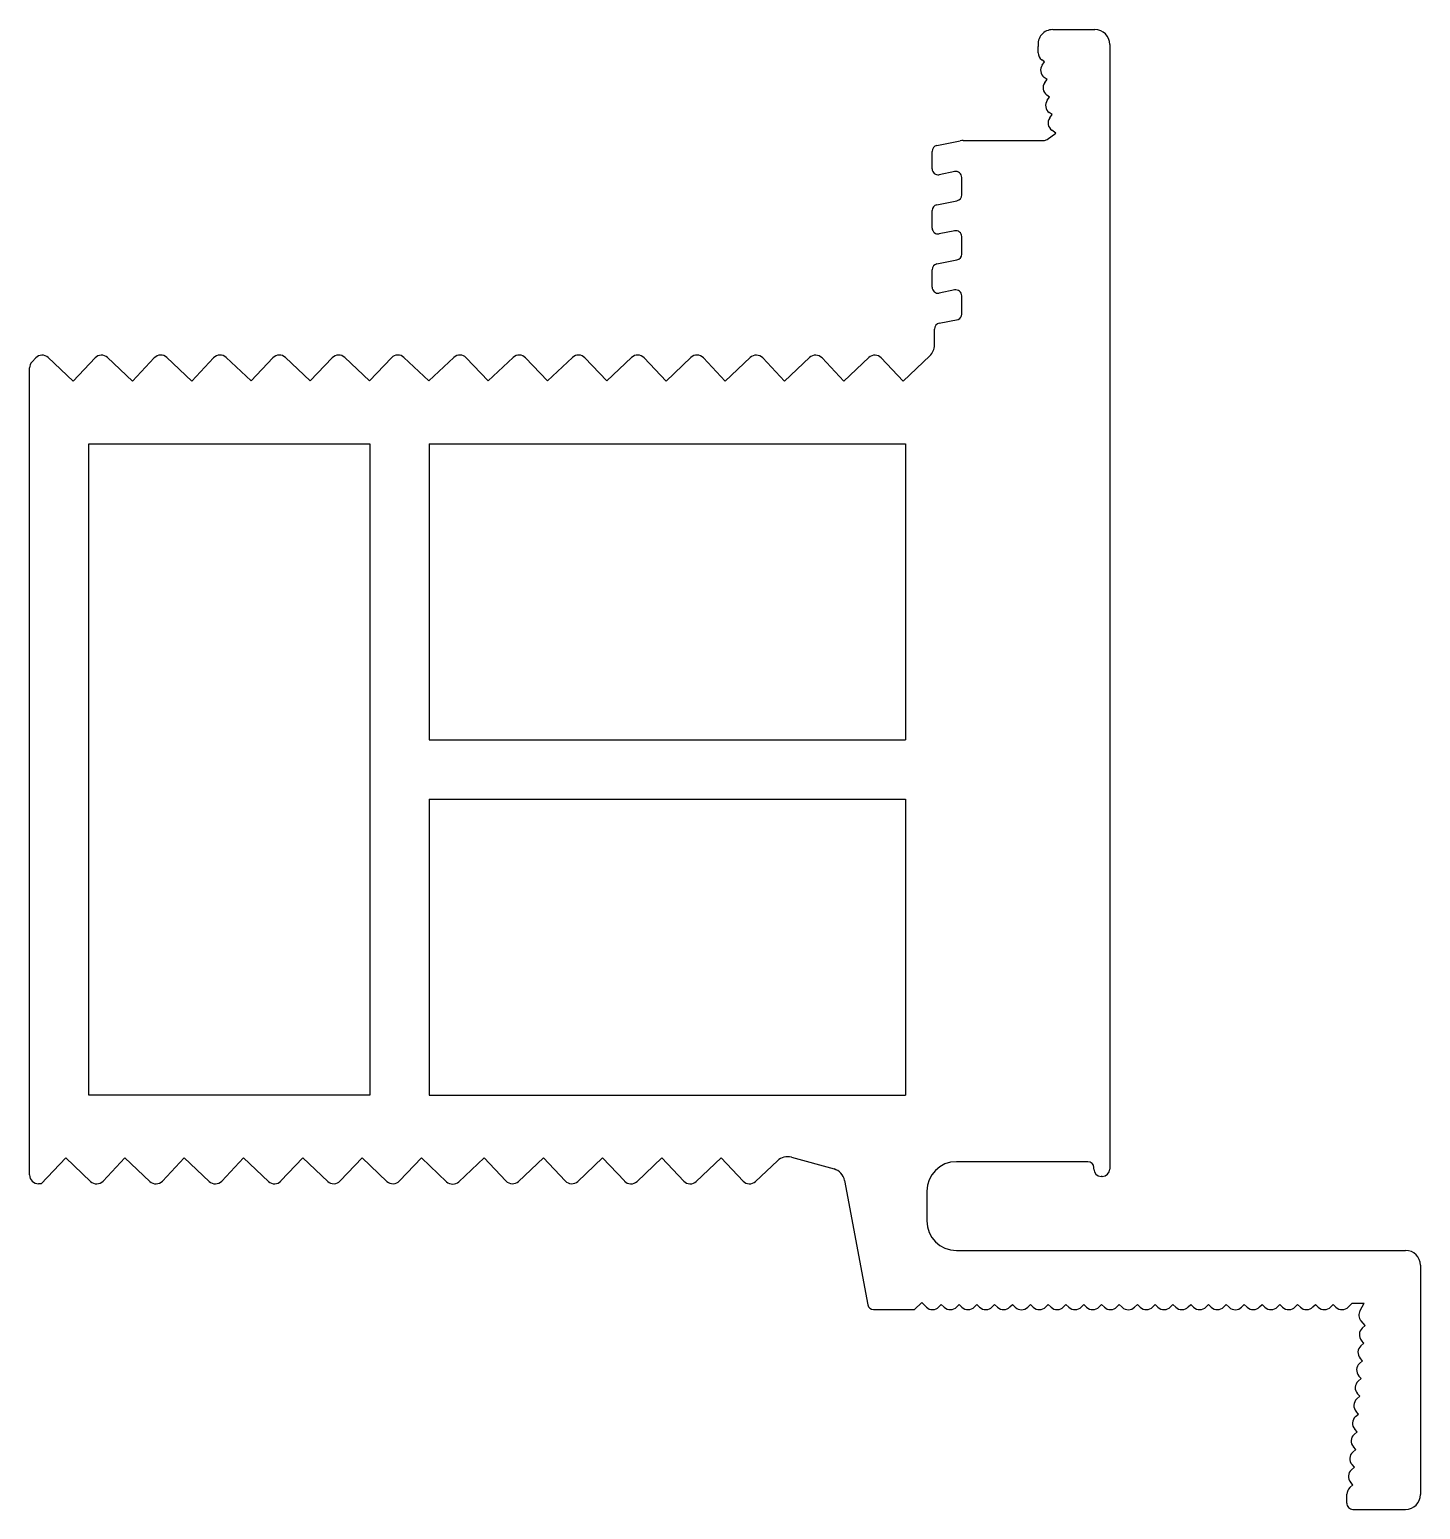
# Model space of a CAD drawing. Extents: x 577.6 to 624.6, y 693.6 to 743.6.
import ezdxf

# ---------------------------------------------------------------- set-up
doc = ezdxf.new("R2010")
doc.units = 0
doc.layers.get('0').update_dxf_attribs({"linetype": 'CONTINUOUS'})

msp = doc.modelspace()

# ---------------------------------------------------------------- linework, layer by layer
for p, q in [((612.15, 743.644), (613.573, 743.644)), ((611.655, 742.862), (611.655, 743.074)), ((614.073, 743.144), (614.073, 705.143)), ((611.871, 742.552), (611.778, 742.62)), ((611.794, 742.447), (611.871, 742.552)), ((611.956, 741.958), (611.86, 742.028)), ((611.879, 741.852), (611.956, 741.958)), ((612.041, 741.364), (611.945, 741.433)), ((611.964, 741.258), (612.041, 741.364)), ((612.126, 740.77), (612.03, 740.839)), ((612.049, 740.664), (612.126, 740.77)), ((611.958, 739.931), (612.258, 740.141)), ((612.258, 740.141), (612.115, 740.245)), ((608.073, 738.938), (608.073, 739.53)), ((608.234, 739.726), (609.025, 739.885)), ((609.123, 739.894), (611.573, 739.894)), ((611.573, 739.894), (611.842, 739.894)), ((608.834, 738.846), (608.312, 738.742)), ((609.073, 738.058), (609.073, 738.65)), ((608.073, 736.938), (608.073, 737.53)), ((608.234, 737.726), (608.912, 737.862)), ((608.834, 736.846), (608.312, 736.742)), ((609.073, 736.058), (609.073, 736.65)), ((608.073, 734.938), (608.073, 735.53)), ((608.234, 735.726), (608.912, 735.862)), ((608.834, 734.846), (608.312, 734.742)), ((609.073, 734.263), (609.073, 734.65)), ((609.073, 734.033), (609.073, 734.263)), ((608.152, 732.984), (608.152, 733.526)), ((608.312, 733.722), (608.954, 733.851)), ((577.655, 732.417), (577.781, 732.551)), ((578.205, 732.563), (579.046, 731.769)), ((579.046, 731.769), (579.784, 732.551)), ((580.208, 732.564), (581.049, 731.77)), ((581.049, 731.77), (581.788, 732.552)), ((582.212, 732.564), (583.053, 731.77)), ((583.053, 731.77), (583.791, 732.552)), ((584.215, 732.565), (585.056, 731.771)), ((585.056, 731.771), (585.794, 732.553)), ((586.218, 732.565), (587.059, 731.771)), ((587.059, 731.771), (587.797, 732.553)), ((588.221, 732.566), (589.063, 731.772)), ((589.063, 731.772), (589.801, 732.554)), ((590.225, 732.566), (591.066, 731.772)), ((591.066, 731.772), (591.907, 732.566)), ((592.331, 732.554), (593.069, 731.772)), ((593.069, 731.772), (593.91, 732.566)), ((594.334, 732.553), (595.072, 731.771)), ((595.072, 731.771), (595.914, 732.565)), ((596.338, 732.553), (597.076, 731.771)), ((597.076, 731.771), (597.917, 732.565)), ((598.341, 732.552), (599.079, 731.77)), ((599.079, 731.77), (599.92, 732.564)), ((600.344, 732.552), (601.082, 731.77)), ((601.082, 731.77), (601.923, 732.564)), ((602.348, 732.551), (603.086, 731.769)), ((603.086, 731.769), (603.927, 732.563)), ((604.351, 732.551), (605.089, 731.769)), ((605.089, 731.769), (605.93, 732.563)), ((606.354, 732.55), (607.092, 731.768)), ((607.092, 731.768), (607.995, 732.62)), ((577.573, 704.944), (577.573, 732.211)), ((579.573, 707.644), (579.573, 729.645)), ((579.573, 729.645), (589.073, 729.645)), ((589.073, 729.645), (589.073, 707.644)), ((591.073, 729.645), (591.073, 719.645)), ((591.073, 729.645), (607.173, 729.645)), ((607.173, 729.645), (607.173, 719.645)), ((591.073, 719.645), (607.173, 719.645)), ((591.073, 717.644), (591.073, 707.644)), ((591.073, 717.644), (607.173, 717.643)), ((607.173, 717.643), (607.173, 707.644)), ((589.073, 707.644), (579.573, 707.644)), ((591.073, 707.644), (607.173, 707.644)), ((578.792, 705.52), (577.965, 704.644)), ((579.633, 704.726), (578.792, 705.52)), ((580.795, 705.52), (580.057, 704.739)), ((580.795, 705.52), (581.637, 704.726)), ((582.061, 704.739), (582.799, 705.521)), ((582.799, 705.521), (583.64, 704.727)), ((584.064, 704.739), (584.802, 705.521)), ((584.802, 705.521), (585.643, 704.727)), ((586.067, 704.74), (586.805, 705.522)), ((586.805, 705.522), (587.646, 704.728)), ((588.07, 704.74), (588.809, 705.522)), ((588.809, 705.522), (589.65, 704.728)), ((590.074, 704.741), (590.812, 705.523)), ((590.812, 705.523), (591.665, 704.717)), ((592.077, 704.717), (592.93, 705.523)), ((592.93, 705.523), (593.669, 704.741)), ((594.093, 704.728), (594.934, 705.522)), ((594.934, 705.522), (595.672, 704.74)), ((596.096, 704.728), (596.937, 705.522)), ((596.937, 705.522), (597.675, 704.74)), ((598.099, 704.727), (598.94, 705.521)), ((598.94, 705.521), (599.678, 704.739)), ((600.103, 704.727), (600.944, 705.521)), ((600.944, 705.521), (601.682, 704.739)), ((603.32, 705.542), (604.757, 705.147)), ((602.106, 704.726), (602.844, 705.423)), ((613.336, 705.393), (608.894, 705.393)), ((613.536, 705.143), (613.536, 705.193)), ((577.965, 704.644), (577.873, 704.644)), ((605.116, 704.756), (605.898, 700.557)), ((613.823, 704.893), (613.786, 704.893)), ((607.894, 704.393), (607.894, 703.393)), ((608.894, 702.393), (624.073, 702.393)), ((624.573, 701.893), (624.573, 694.143)), ((607.719, 700.63), (607.482, 700.393)), ((607.877, 700.478), (607.719, 700.63)), ((608.383, 700.569), (608.302, 700.485)), ((608.383, 700.569), (608.478, 700.478)), ((608.902, 700.485), (608.983, 700.569)), ((608.983, 700.569), (609.078, 700.478)), ((609.502, 700.485), (609.584, 700.569)), ((609.584, 700.569), (609.678, 700.478)), ((610.103, 700.485), (610.184, 700.569)), ((610.184, 700.569), (610.279, 700.478)), ((610.703, 700.485), (610.784, 700.569)), ((610.784, 700.569), (610.883, 700.474)), ((611.303, 700.478), (611.395, 700.569)), ((611.395, 700.569), (611.49, 700.478)), ((611.914, 700.485), (611.996, 700.569)), ((611.996, 700.569), (612.09, 700.478)), ((612.515, 700.485), (612.596, 700.569)), ((612.596, 700.569), (612.691, 700.478)), ((613.115, 700.485), (613.196, 700.569)), ((613.196, 700.569), (613.291, 700.478)), ((613.715, 700.485), (613.797, 700.569)), ((613.797, 700.569), (613.892, 700.478)), ((614.316, 700.485), (614.397, 700.569)), ((614.397, 700.569), (614.496, 700.474)), ((614.916, 700.478), (615.008, 700.569)), ((615.008, 700.569), (615.103, 700.478)), ((615.527, 700.485), (615.608, 700.569)), ((615.608, 700.569), (615.703, 700.478)), ((616.127, 700.485), (616.209, 700.569)), ((616.209, 700.569), (616.304, 700.478)), ((616.728, 700.485), (616.809, 700.569)), ((616.809, 700.569), (616.904, 700.478)), ((617.328, 700.485), (617.409, 700.569)), ((617.409, 700.569), (617.504, 700.478)), ((617.929, 700.485), (618.01, 700.569)), ((618.01, 700.569), (618.108, 700.474)), ((618.529, 700.478), (618.621, 700.569)), ((618.621, 700.569), (618.716, 700.478)), ((619.14, 700.485), (619.221, 700.569)), ((619.221, 700.569), (619.316, 700.478)), ((619.74, 700.485), (619.821, 700.569)), ((619.821, 700.569), (619.916, 700.478)), ((620.34, 700.485), (620.422, 700.569)), ((620.422, 700.569), (620.517, 700.478)), ((620.941, 700.485), (621.022, 700.569)), ((621.022, 700.569), (621.117, 700.478)), ((621.541, 700.485), (621.623, 700.569)), ((621.623, 700.569), (621.717, 700.478)), ((622.142, 700.485), (622.267, 700.615)), ((622.267, 700.615), (622.674, 700.615)), ((622.532, 700.364), (622.674, 700.615)), ((606.094, 700.393), (607.482, 700.393)), ((622.708, 699.861), (622.57, 700.016)), ((622.608, 699.772), (622.708, 699.861)), ((622.562, 699.173), (622.662, 699.262)), ((622.662, 699.262), (622.585, 699.348)), ((622.516, 698.574), (622.616, 698.664)), ((622.616, 698.664), (622.539, 698.749)), ((622.47, 697.975), (622.57, 698.065)), ((622.57, 698.065), (622.493, 698.15)), ((622.524, 697.466), (622.447, 697.552)), ((622.424, 697.376), (622.524, 697.466)), ((622.378, 696.778), (622.478, 696.867)), ((622.478, 696.867), (622.401, 696.953)), ((622.332, 696.179), (622.432, 696.268)), ((622.432, 696.268), (622.355, 696.354)), ((622.286, 695.58), (622.386, 695.669)), ((622.386, 695.669), (622.309, 695.755)), ((622.24, 694.981), (622.34, 695.071)), ((622.34, 695.071), (622.263, 695.156)), ((622.294, 694.472), (622.217, 694.557)), ((622.089, 693.859), (622.089, 694.155)), ((622.189, 694.378), (622.294, 694.472)), ((622.289, 693.643), (624.073, 693.643))]:
    msp.add_line(p, q)
for centre, radius, start, end in [((612.15, 743.144), 0.5, 90, 188.1301), ((613.573, 743.144), 0.5, 0, 90), ((611.955, 742.862), 0.3, 180, 233.9822), ((612.037, 742.27), 0.3, 143.9822, 233.9822), ((612.122, 741.676), 0.3, 143.9822, 233.9822), ((612.207, 741.082), 0.3, 143.9822, 233.9822), ((612.291, 740.487), 0.3, 143.9822, 233.9822), ((608.273, 739.53), 0.2, 101.3099, 180), ((609.123, 739.394), 0.5, 90, 101.3099), ((611.842, 740.094), 0.2, 270, 305.3842), ((608.273, 738.938), 0.2, 180, 281.3099), ((608.873, 738.65), 0.2, 0, 101.3099), ((608.873, 738.058), 0.2, 281.3099, 0), ((608.273, 737.53), 0.2, 101.3099, 180), ((608.273, 736.938), 0.2, 180, 281.3099), ((608.873, 736.65), 0.2, 0, 101.3099), ((608.873, 736.058), 0.2, 281.3099, 0), ((608.273, 735.53), 0.2, 101.3099, 180), ((608.273, 734.938), 0.2, 180, 281.3099), ((608.873, 734.65), 0.2, 0, 101.3099), ((608.873, 734.033), 0.2, 293.9729, 360), ((608.352, 733.526), 0.2, 101.3099, 180), ((577.999, 732.345), 0.3, 46.6571, 136.6571), ((580.002, 732.345), 0.3, 46.6571, 136.6571), ((582.006, 732.346), 0.3, 46.6571, 136.6571), ((584.009, 732.346), 0.3, 46.6571, 136.6571), ((586.012, 732.347), 0.3, 46.6571, 136.6571), ((588.016, 732.347), 0.3, 46.6571, 136.6571), ((590.019, 732.348), 0.3, 46.6571, 136.6571), ((592.113, 732.348), 0.3, 43.3429, 133.3429), ((594.116, 732.347), 0.3, 43.3429, 133.3429), ((596.12, 732.347), 0.3, 43.3429, 133.3429), ((598.123, 732.346), 0.3, 43.3429, 133.3429), ((600.126, 732.346), 0.3, 43.3429, 133.3429), ((602.129, 732.345), 0.3, 43.3429, 133.3429), ((604.133, 732.345), 0.3, 43.3429, 133.3429), ((606.136, 732.344), 0.3, 43.3429, 133.3429), ((607.652, 732.984), 0.5, 313.3429, 0), ((577.873, 732.211), 0.3, 136.6571, 180), ((603.187, 705.06), 0.5, 74.624, 133.3429), ((604.624, 704.664), 0.5, 10.5498, 74.624), ((608.894, 704.393), 1, 90, 180), ((613.336, 705.193), 0.2, 360, 90), ((613.786, 705.143), 0.25, 180, 270), ((613.823, 705.143), 0.25, 270, 359.9993), ((577.873, 704.944), 0.3, 180, 270), ((579.839, 704.944), 0.3, 226.6571, 316.6571), ((581.842, 704.944), 0.3, 226.6571, 316.6571), ((583.846, 704.945), 0.3, 226.6571, 316.6571), ((585.849, 704.945), 0.3, 226.6571, 316.6571), ((587.852, 704.946), 0.3, 226.6571, 316.6571), ((589.856, 704.946), 0.3, 226.6571, 316.6571), ((591.871, 704.935), 0.3, 226.6571, 313.3429), ((593.887, 704.946), 0.3, 223.3429, 313.3429), ((595.89, 704.946), 0.3, 223.3429, 313.3429), ((597.893, 704.945), 0.3, 223.3429, 313.3429), ((599.897, 704.945), 0.3, 223.3429, 313.3429), ((601.9, 704.944), 0.3, 223.3429, 313.3429), ((608.894, 703.393), 1, 180, 270), ((624.073, 701.893), 0.5, 0, 90), ((606.094, 700.593), 0.2, 190.481, 270), ((608.086, 700.693), 0.3, 226.0041, 316.0041), ((608.686, 700.693), 0.3, 226.0041, 316.0041), ((609.286, 700.693), 0.3, 226.0041, 316.0041), ((609.887, 700.693), 0.3, 226.0041, 316.0041), ((610.487, 700.693), 0.3, 226.0041, 316.0041), ((611.091, 700.69), 0.3, 226.0041, 314.9824), ((611.698, 700.693), 0.3, 226.0041, 316.0041), ((612.299, 700.693), 0.3, 226.0041, 316.0041), ((612.899, 700.693), 0.3, 226.0041, 316.0041), ((613.5, 700.693), 0.3, 226.0041, 316.0041), ((614.1, 700.693), 0.3, 226.0041, 316.0041), ((614.704, 700.69), 0.3, 226.0041, 314.9824), ((615.311, 700.693), 0.3, 226.0041, 316.0041), ((615.912, 700.693), 0.3, 226.0041, 316.0041), ((616.512, 700.693), 0.3, 226.0041, 316.0041), ((617.112, 700.693), 0.3, 226.0041, 316.0041), ((617.713, 700.693), 0.3, 226.0041, 316.0041), ((618.317, 700.69), 0.3, 226.0041, 314.9824), ((618.924, 700.693), 0.3, 226.0041, 316.0041), ((619.524, 700.693), 0.3, 226.0041, 316.0041), ((620.125, 700.693), 0.3, 226.0041, 316.0041), ((620.725, 700.693), 0.3, 226.0041, 316.0041), ((621.325, 700.693), 0.3, 226.0041, 316.0041), ((621.926, 700.693), 0.3, 226.0041, 316.0041), ((622.793, 700.216), 0.3, 150.5353, 221.8863), ((622.809, 699.548), 0.3, 131.8863, 221.8863), ((622.762, 698.95), 0.3, 131.8863, 221.8863), ((622.716, 698.351), 0.3, 131.8863, 221.8863), ((622.67, 697.752), 0.3, 131.8863, 221.8863), ((622.624, 697.153), 0.3, 131.8863, 221.8863), ((622.578, 696.554), 0.3, 131.8863, 221.8863), ((622.532, 695.955), 0.3, 131.8863, 221.8863), ((622.486, 695.357), 0.3, 131.8863, 221.8863), ((622.44, 694.758), 0.3, 131.8863, 221.8863), ((622.389, 694.155), 0.3, 131.8863, 180), ((624.073, 694.143), 0.5, 270, 0), ((622.289, 693.843), 0.2, 175.6013, 270)]:
    msp.add_arc(centre, radius, start, end)

doc.saveas('drawing.dxf')
